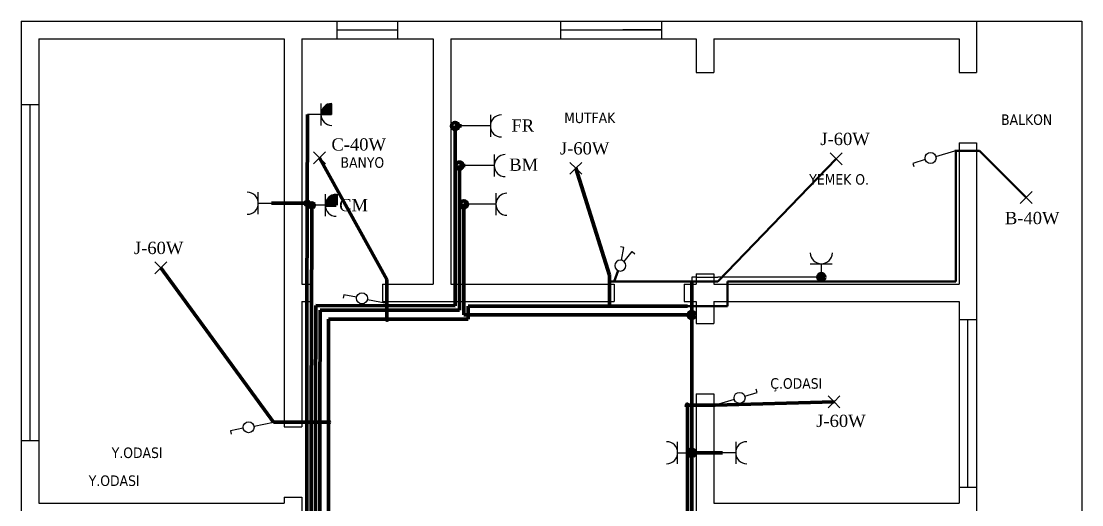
# Model space of a CAD drawing. Header units: millimetres. Extents: x 635 to 12891, y 1434 to 3689.
# Drawn here: x 6060 to 7270, y 2556 to 3108 of the extents above; entities that cross this region are included whole.
import ezdxf

# ---------------------------------------------------------------- set-up
doc = ezdxf.new("R2010")
doc.units = ezdxf.units.MM
doc.linetypes.add('ACAD_ISO12W100', pattern=[21, 12, -3, 0, -3, 0, -3])
doc.layers.add('AYD.LİNYESİ', color=1, linetype='Continuous', lineweight=50)
doc.layers.add('elk035', color=3, linetype='Continuous', lineweight=30)
for name, color, linetype in [('H', 3, 'Continuous'), ('priz', 4, 'Continuous'), ('S', 2, 'Continuous'), ('YAZI', 7, 'Continuous'), ('ışık', 1, 'Continuous')]:
    doc.layers.add(name, color=color, linetype=linetype)
doc.styles.add('ELK', font='tahoma.ttf')
doc.styles.add('MEKAN', font='times.ttf')

# ---------------------------------------------------------------- blocks, each defined once
blk = doc.blocks.new('NORA')
for p, q in [((0, 0.228), (-0.032, 0.228)), ((0, 0.105), (0, 0.228))]:
    blk.add_line(p, q)
blk.add_circle((0, 0.053), 0.0525)
blk = doc.blocks.new('A')
at = {"layer": 'S', "xscale": 100, "yscale": 100, "zscale": 100, "rotation": 180}
blk.add_blockref('NORA', (0, 0), dxfattribs=at)
blk = doc.blocks.new('K')
at = {"layer": 'S', "color": 2}
for p, q in [((-4.5, 22.2), (-7.6, 21.3)), ((-1.4, 10.3), (-4.5, 22.2)), ((1.4, 10.3), (4.5, 22.2)), ((4.5, 22.2), (7.6, 21.3))]:
    blk.add_line(p, q, dxfattribs=at)
blk.add_circle((0, 5.2), 5.25, dxfattribs=at)

msp = doc.modelspace()

# ---------------------------------------------------------------- hatches: boundary and pattern name
at = {"lineweight": 211}
h = msp.add_hatch(color=256, dxfattribs=at)
h.dxf.hatch_style = 1
h.paths.add_polyline_path([(6414.3, 3014.5, 0.414214), (6401.7, 3001.9), (6414.3, 3001.9)])
h = msp.add_hatch(color=256, dxfattribs=at)
h.dxf.hatch_style = 1
h.paths.add_polyline_path([(6414.3, 3014.5, 0.414214), (6401.7, 3001.9), (6414.3, 3001.9)])
h = msp.add_hatch(color=256, dxfattribs=at)
h.dxf.hatch_style = 1
h.paths.add_polyline_path([(6550.8, 2988.8, 0.414214), (6554.9, 2984.7), (6554.9, 2988.8), (6558.9, 2988.8, 1)])
h.paths.add_polyline_path([(6558.9, 2988.8), (6554.9, 2988.8), (6554.9, 2984.7, 0.414214)], flags=17)
h.paths.add_polyline_path([(6555.8, 2943.6, 0.414214), (6559.9, 2939.6), (6559.9, 2943.6), (6563.9, 2943.6, 1)])
h.paths.add_polyline_path([(6563.9, 2943.6), (6559.9, 2943.6), (6559.9, 2939.6, 0.414214)], flags=17)
h.paths.add_polyline_path([(6560.8, 2899.4, 0.414214), (6564.9, 2895.4), (6564.9, 2899.4), (6568.4, 2899.4), (6568.9, 2899.4, 1)])
h.paths.add_polyline_path([(6568.9, 2899.4), (6568.4, 2899.4), (6564.9, 2899.4), (6564.9, 2895.4, 0.414214)], flags=17)
h = msp.add_hatch(color=256, dxfattribs=at)
h.dxf.hatch_style = 1
h.paths.add_polyline_path([(6550.8, 2988.8, 0.414214), (6554.9, 2984.7), (6554.9, 2988.8), (6558.9, 2988.8, 1)])
h.paths.add_polyline_path([(6558.9, 2988.8), (6554.9, 2988.8), (6554.9, 2984.7, 0.414214)], flags=17)
h.paths.add_polyline_path([(6555.8, 2943.6, 0.414214), (6559.9, 2939.6), (6559.9, 2943.6), (6563.9, 2943.6, 1)])
h.paths.add_polyline_path([(6563.9, 2943.6), (6559.9, 2943.6), (6559.9, 2939.6, 0.414214)], flags=17)
h.paths.add_polyline_path([(6560.8, 2899.4, 0.414214), (6564.9, 2895.4), (6564.9, 2899.4), (6568.4, 2899.4), (6568.9, 2899.4, 1)])
h.paths.add_polyline_path([(6568.9, 2899.4), (6568.4, 2899.4), (6564.9, 2899.4), (6564.9, 2895.4, 0.414214)], flags=17)
h = msp.add_hatch(color=256, dxfattribs=at)
h.dxf.hatch_style = 1
h.paths.add_polyline_path([(6419.3, 2910.9, 0.414214), (6406.7, 2898.3), (6419.3, 2898.3)])
h = msp.add_hatch(color=256, dxfattribs=at)
h.dxf.hatch_style = 1
h.paths.add_polyline_path([(6419.3, 2910.9, 0.414214), (6406.7, 2898.3), (6419.3, 2898.3)])
h = msp.add_hatch(color=256, dxfattribs=at)
h.dxf.hatch_style = 1
h.paths.add_polyline_path([(6388.5, 2900.5, 0.413087), (6386.1, 2902.9), (6386.1, 2898, 0.415341)])
h.paths.add_polyline_path([(6386.1, 2902.9, 0.414214), (6383.6, 2900.5), (6386.1, 2900.5)])
h.paths.add_polyline_path([(6386.1, 2900.5), (6383.6, 2900.5, 0.414214), (6386.1, 2898)])
h = msp.add_hatch(color=256, dxfattribs=at)
h.dxf.hatch_style = 1
h.paths.add_polyline_path([(6388.5, 2900.5, 0.413087), (6386.1, 2902.9), (6386.1, 2898, 0.415341)])
h.paths.add_polyline_path([(6386.1, 2902.9, 0.414214), (6383.6, 2900.5), (6386.1, 2900.5)])
h.paths.add_polyline_path([(6386.1, 2900.5), (6383.6, 2900.5, 0.414214), (6386.1, 2898)])
h = msp.add_hatch(color=256, dxfattribs=at)
h.dxf.hatch_style = 1
h.paths.add_polyline_path([(6388.8, 2898.3, 0.414214), (6391.5, 2895.6), (6391.5, 2898.3), (6394.1, 2898.3, 1)])
h.paths.add_polyline_path([(6394.1, 2898.3), (6391.5, 2898.3), (6391.5, 2895.6, 0.414214)], flags=17)
h = msp.add_hatch(color=256, dxfattribs=at)
h.dxf.hatch_style = 1
h.paths.add_polyline_path([(6388.8, 2898.3, 0.414214), (6391.5, 2895.6), (6391.5, 2898.3), (6394.1, 2898.3, 1)])
h.paths.add_polyline_path([(6394.1, 2898.3), (6391.5, 2898.3), (6391.5, 2895.6, 0.414214)], flags=17)
h = msp.add_hatch(color=256, dxfattribs=at)
h.dxf.hatch_style = 1
h.paths.add_polyline_path([(6968.6, 2816.2, 0.414214), (6972.7, 2812.1), (6972.7, 2816.2), (6976.8, 2816.2, 1)])
h.paths.add_polyline_path([(6976.8, 2816.2), (6972.7, 2816.2), (6972.7, 2812.1, 0.414214)], flags=17)
h = msp.add_hatch(color=256, dxfattribs=at)
h.dxf.hatch_style = 1
h.paths.add_polyline_path([(6824.9, 2777, 0.393264), (6820.7, 2773.4), (6824.9, 2773.4)])
h.paths.add_polyline_path([(6824.9, 2773.4), (6820.7, 2773.4, 0.023705), (6820.7, 2773, 0.420892), (6824.9, 2768.9)])
h.paths.add_polyline_path([(6824.9, 2777), (6824.9, 2773.4), (6824.9, 2768.9, 0.407566), (6828.8, 2773, 0.407566)])
h = msp.add_hatch(color=256, dxfattribs=at)
h.dxf.hatch_style = 1
h.paths.add_polyline_path([(6475.8, 2768.3, 1), (6478.3, 2768.3, 1)])
h = msp.add_hatch(color=256, dxfattribs=at)
h.dxf.hatch_style = 1
h.paths.add_polyline_path([(6475.8, 2768.3, 1), (6478.3, 2768.3, 1)])
h = msp.add_hatch(color=256, dxfattribs=at)
h.dxf.hatch_style = 1
h.paths.add_polyline_path([(6818.6, 2670, 1), (6821.1, 2670, 1)])
h = msp.add_hatch(color=256, dxfattribs=at)
h.dxf.hatch_style = 1
h.paths.add_polyline_path([(6818.6, 2670, 1), (6821.1, 2670, 1)])
h = msp.add_hatch(color=256, dxfattribs=at)
h.dxf.hatch_style = 1
h.paths.add_polyline_path([(6410.6, 2651.9, 0.414214), (6409.4, 2650.7), (6410.6, 2650.7)])
h.paths.add_polyline_path([(6410.6, 2651.9), (6410.6, 2650.7), (6410.6, 2649.4, 0.414214), (6411.9, 2650.7, 0.414214)])
h.paths.add_polyline_path([(6410.6, 2650.7), (6409.4, 2650.7, 0.414214), (6410.6, 2649.4)])
h.paths.add_polyline_path([(6410.6, 2423.3), (6410.6, 2420.8, 0.414214), (6411.9, 2422.1, 0.414214)])
h.paths.add_polyline_path([(6410.6, 2423.3, 0.414214), (6409.4, 2422.1), (6410.6, 2422.1)])
h.paths.add_polyline_path([(6410.6, 2422.1), (6409.4, 2422.1, 0.414214), (6410.6, 2420.8)])
h = msp.add_hatch(color=256, dxfattribs=at)
h.dxf.hatch_style = 1
h.paths.add_polyline_path([(6410.6, 2651.9, 0.414214), (6409.4, 2650.7), (6410.6, 2650.7)])
h.paths.add_polyline_path([(6410.6, 2651.9), (6410.6, 2650.7), (6410.6, 2649.4, 0.414214), (6411.9, 2650.7, 0.414214)])
h.paths.add_polyline_path([(6410.6, 2650.7), (6409.4, 2650.7, 0.414214), (6410.6, 2649.4)])
h.paths.add_polyline_path([(6410.6, 2423.3), (6410.6, 2420.8, 0.414214), (6411.9, 2422.1, 0.414214)])
h.paths.add_polyline_path([(6410.6, 2423.3, 0.414214), (6409.4, 2422.1), (6410.6, 2422.1)])
h.paths.add_polyline_path([(6410.6, 2422.1), (6409.4, 2422.1, 0.414214), (6410.6, 2420.8)])
h = msp.add_hatch(color=256, dxfattribs=at)
h.dxf.hatch_style = 1
h.paths.add_polyline_path([(6824.9, 2619.9), (6824.9, 2615.8), (6828.9, 2615.8, 0.414214)])
h.paths.add_polyline_path([(6824.9, 2619.9, 0.413899), (6820.8, 2615.8), (6824.1, 2615.8), (6824.9, 2615.8)])
h.paths.add_polyline_path([(6828.9, 2615.8), (6824.9, 2615.8), (6824.1, 2615.8), (6820.8, 2615.8, 1.000536)])

# ---------------------------------------------------------------- linework, layer by layer
for p, q in [((6059.9, 3108.4), (6059.9, 1918.4)), ((6059.9, 3108.4), (7269.9, 3108.4)), ((6420, 3108.4), (6420, 3088.4)), ((6420, 3098.4), (6488.5, 3098.4)), ((6489.1, 3108.4), (6489.1, 3088.4)), ((6675.3, 3108.4), (6675.3, 3088.4)), ((6675.3, 3098.4), (6790.4, 3098.4)), ((6790.4, 3098.4), (6746.4, 3098.4)), ((6790.5, 3108.4), (6790.5, 3088.4)), ((7149.9, 3108.4), (7149.9, 3049.7)), ((7269.9, 3108.4), (7269.9, 1918.4)), ((6079.9, 3088.4), (6079.9, 2558.4)), ((6079.9, 3088.4), (6359.9, 3088.4)), ((6359.9, 3088.4), (6359.9, 2645.2)), ((6379.9, 3088.4), (6379.9, 2808.4)), ((6379.9, 3088.4), (6529.9, 3088.4)), ((6529.9, 3088.4), (6529.9, 2808.4)), ((6549.9, 3088.4), (6549.9, 2808.4)), ((6549.9, 3088.4), (6829.9, 3088.4)), ((6829.9, 3088.4), (6829.9, 3049.7)), ((6849.9, 3088.4), (6849.9, 3049.7)), ((6849.9, 3088.4), (7129.9, 3088.4)), ((7129.9, 3088.4), (7129.9, 3049.7)), ((6829.9, 3049.7), (6849.9, 3049.7)), ((7129.9, 3049.7), (7149.9, 3049.7)), ((6059.9, 3013.4), (6079.9, 3013.4)), ((6069.9, 2629.8), (6069.9, 3013.4)), ((7129.9, 2969.7), (7129.9, 2808.4)), ((7129.9, 2969.7), (7149.9, 2969.7)), ((7149.9, 2969.7), (7149.9, 2521.7)), ((6829.9, 2819.9), (6829.9, 2808.4)), ((6829.9, 2819.9), (6849.9, 2819.9)), ((6849.9, 2819.9), (6849.9, 2808.4)), ((6379.9, 2808.4), (6392, 2808.4)), ((6392, 2808.4), (6392, 2788.4)), ((6472, 2808.4), (6529.9, 2808.4)), ((6472, 2808.4), (6472, 2788.4)), ((6549.9, 2808.4), (6736.4, 2808.4)), ((6736.4, 2808.4), (6736.4, 2788.4)), ((6816.4, 2808.4), (6829.9, 2808.4)), ((6816.4, 2808.4), (6816.4, 2788.4)), ((6849.9, 2808.4), (7129.9, 2808.4)), ((6379.9, 2788.4), (6379.9, 2645.2)), ((6379.9, 2788.4), (6392, 2788.4)), ((6472, 2788.4), (6736.4, 2788.4)), ((6816.4, 2788.4), (6829.9, 2788.4)), ((6829.9, 2788.4), (6829.9, 2763.2)), ((6849.9, 2788.4), (6849.9, 2763.2)), ((6849.9, 2788.4), (7129.9, 2788.4)), ((7129.9, 2788.4), (7129.9, 2558.4)), ((6829.9, 2763.2), (6849.9, 2763.2)), ((7129.9, 2768), (7149.9, 2768)), ((7139.9, 2576.5), (7139.9, 2768)), ((6829.9, 2683.2), (6829.9, 2516.3)), ((6829.9, 2683.2), (6849.9, 2683.2)), ((6849.9, 2683.2), (6849.9, 2558.4)), ((6359.9, 2645.2), (6379.9, 2645.2)), ((6059.9, 2629.8), (6079.9, 2629.8)), ((6359.9, 2565.2), (6359.9, 2558.4)), ((6359.9, 2565.2), (6379.9, 2565.2)), ((6379.9, 2565.2), (6379.9, 2511.4)), ((7129.9, 2576.5), (7149.9, 2576.5)), ((6079.9, 2558.4), (6359.9, 2558.4)), ((6849.9, 2558.4), (7129.9, 2558.4))]:
    msp.add_line(p, q)
at = {"color": 4, "linetype": 'ACAD_ISO12W100'}
for p, q in [((6414.3, 3001.9), (6414.3, 3014.5)), ((6414.3, 3001.9), (6414.3, 3014.5)), ((6401.7, 3001.9), (6414.3, 3001.9)), ((6401.7, 3001.9), (6414.3, 3001.9))]:
    msp.add_line(p, q, dxfattribs=at)
at = {"color": 4, "lineweight": 211}
for p, q in [((6385.6, 2783.4), (6386.5, 3001.9)), ((6385.6, 2783.4), (6386.5, 3001.9)), ((6554.9, 2835.1), (6554.9, 2988.8)), ((6554.9, 2988.8), (6562.1, 2988.8)), ((6554.9, 2835.1), (6554.9, 2988.8)), ((6554.9, 2988.8), (6562.1, 2988.8)), ((6559.9, 2835.1), (6559.9, 2943.6)), ((6559.9, 2943.6), (6566.5, 2943.6)), ((6559.9, 2835.1), (6559.9, 2943.6)), ((6559.9, 2943.6), (6566.5, 2943.6)), ((6419.3, 2910.9), (6419.3, 2898.3)), ((6419.3, 2910.9), (6419.3, 2898.3)), ((6354.9, 2900.6), (6345.6, 2900.6)), ((6354.9, 2900.6), (6345.6, 2900.6)), ((6354.9, 2900.6), (6386.1, 2900.5)), ((6354.9, 2900.6), (6386.1, 2900.5)), ((6391.5, 2879.5), (6391.5, 2898.3)), ((6391.5, 2879.5), (6391.5, 2898.3)), ((6419.3, 2898.3), (6406.7, 2898.3)), ((6419.3, 2898.3), (6406.7, 2898.3)), ((6564.9, 2835.1), (6564.9, 2899.4)), ((6564.9, 2899.4), (6568.4, 2899.4)), ((6564.9, 2835.1), (6564.9, 2899.4)), ((6564.9, 2899.4), (6568.4, 2899.4)), ((6390.6, 2661), (6391.5, 2879.5)), ((6390.6, 2661), (6391.5, 2879.5)), ((6554.9, 2828.5), (6554.9, 2835.1)), ((6554.9, 2828.5), (6554.9, 2835.1)), ((6559.9, 2828.5), (6559.9, 2835.1)), ((6559.9, 2828.5), (6559.9, 2835.1)), ((6564.9, 2828.5), (6564.9, 2835.1)), ((6564.9, 2828.5), (6564.9, 2835.1)), ((6554.9, 2828.5), (6554.9, 2813.4)), ((6554.9, 2828.5), (6554.9, 2813.4)), ((6559.9, 2828.5), (6559.9, 2818.4)), ((6559.9, 2828.5), (6559.9, 2818.4)), ((6564.9, 2828.5), (6564.9, 2823.4)), ((6564.9, 2828.5), (6564.9, 2823.4)), ((6564.9, 2823.4), (6564.9, 2783.4)), ((6564.9, 2823.4), (6564.9, 2783.4)), ((6554.9, 2813.4), (6554.9, 2783.4)), ((6554.9, 2813.4), (6554.9, 2783.4)), ((6559.9, 2818.4), (6559.9, 2783.4)), ((6559.9, 2818.4), (6559.9, 2783.4)), ((6385.6, 2783.4), (6385.6, 2163.3)), ((6385.6, 2783.4), (6385.6, 2163.3)), ((6395.6, 2661), (6396.1, 2784)), ((6395.6, 2661), (6396.1, 2784)), ((6554.9, 2783.4), (6396.1, 2784)), ((6554.9, 2783.4), (6396.1, 2784)), ((6559.9, 2783.4), (6559.9, 2778.4)), ((6559.9, 2783.4), (6559.9, 2778.4)), ((6564.9, 2783.4), (6564.9, 2773.4)), ((6564.9, 2783.4), (6564.9, 2773.4)), ((6824.9, 2615.8), (6824.9, 2783.4)), ((6400.6, 2661), (6401.1, 2778.4)), ((6400.6, 2661), (6401.1, 2778.4)), ((6559.9, 2778.4), (6401.1, 2778.4)), ((6559.9, 2778.4), (6401.1, 2778.4)), ((6564.9, 2773.4), (6824.9, 2773.4)), ((6564.9, 2773.4), (6824.9, 2773.4)), ((6824.9, 2615.8), (6824.9, 2773.4)), ((6390.6, 2661), (6390.6, 2169.9)), ((6390.6, 2661), (6390.6, 2169.9)), ((6395.6, 2661), (6395.6, 2173.3)), ((6395.6, 2661), (6395.6, 2173.3)), ((6400.6, 2661), (6400.6, 2178.3)), ((6400.6, 2661), (6400.6, 2178.3)), ((6824.1, 2615.8), (6824.9, 2615.8)), ((6859.8, 2615.8), (6824.9, 2615.8)), ((6824.9, 2615.8), (6824.9, 2209.5)), ((6824.9, 2615.8), (6824.9, 2209.5))]:
    msp.add_line(p, q, dxfattribs=at)
at = {"color": 4}
for p, q in [((6579.9, 2988.8), (6562.1, 2988.8)), ((6579.9, 2988.8), (6562.1, 2988.8)), ((6584.2, 2943.6), (6566.5, 2943.6)), ((6584.2, 2943.6), (6566.5, 2943.6)), ((6586.2, 2899.4), (6568.4, 2899.4)), ((6586.2, 2899.4), (6568.4, 2899.4))]:
    msp.add_line(p, q, dxfattribs=at)
at = {"color": 1, "lineweight": 211}
for p, q in [((6477.1, 2813.4), (6400.2, 2952.3)), ((6477.1, 2813.4), (6400.2, 2952.3)), ((6692.5, 2940.5), (6731.2, 2818.4)), ((6347.7, 2650.7), (6219.3, 2826.8)), ((6347.7, 2650.7), (6219.3, 2826.8)), ((6477.1, 2786.5), (6477.1, 2813.4)), ((6477.1, 2786.5), (6477.1, 2813.4)), ((6731.2, 2783.3), (6731.2, 2818.4)), ((6731.2, 2783.3), (6731.2, 2818.4)), ((6477.1, 2786.5), (6477.1, 2768.4)), ((6477.1, 2786.5), (6477.1, 2768.4)), ((6569.9, 2778.4), (6569.9, 2783.3)), ((6569.9, 2783.3), (6731.2, 2783.3)), ((6569.9, 2783.3), (6731.2, 2783.3)), ((6731.2, 2783.3), (6819.3, 2783.3)), ((6819.3, 2783.3), (6819.9, 2783.3)), ((6569.9, 2778.4), (6569.9, 2768.4)), ((6569.9, 2778.4), (6569.9, 2768.4)), ((6410.6, 2763.9), (6410.6, 2768.4)), ((6410.6, 2768.4), (6569.5, 2768.4)), ((6410.6, 2768.4), (6569.5, 2768.4)), ((6410.6, 2661), (6410.6, 2763.9)), ((6410.6, 2661), (6410.6, 2763.9)), ((6569.9, 2768.4), (6569.5, 2768.4)), ((6569.9, 2768.4), (6569.5, 2768.4)), ((6819.9, 2615.8), (6819.9, 2670)), ((6819.9, 2670), (6851.7, 2670)), ((6819.9, 2615.8), (6819.9, 2670)), ((6819.9, 2670), (6851.7, 2670)), ((6987.2, 2673.9), (6851.7, 2670)), ((6987.2, 2673.9), (6851.7, 2670)), ((6347.7, 2650.7), (6410.6, 2650.7)), ((6347.7, 2650.7), (6410.6, 2650.7)), ((6410.6, 2661), (6410.6, 2188.3)), ((6410.6, 2661), (6410.6, 2188.3)), ((6819.9, 2615.8), (6819.9, 2209.5)), ((6819.9, 2615.8), (6819.9, 2209.5))]:
    msp.add_line(p, q, dxfattribs=at)
at = {"color": 4, "lineweight": 211}
for centre, radius in [((6554.9, 2988.8), 4.06), ((6554.9, 2988.8), 4.06), ((6559.9, 2943.6), 4.06), ((6559.9, 2943.6), 4.06), ((6386.1, 2900.5), 2.45), ((6386.1, 2900.5), 2.45), ((6391.5, 2898.3), 2.69), ((6391.5, 2898.3), 2.69), ((6564.9, 2899.4), 4.06), ((6564.9, 2899.4), 4.06), ((6972.7, 2816.2), 4.06), ((6824.8, 2773), 4.06), ((6824.9, 2615.8), 4.06)]:
    msp.add_circle(centre, radius, dxfattribs=at)
at = {"color": 1, "lineweight": 211}
for centre in [(6477.1, 2768.3), (6477.1, 2768.3), (6819.9, 2670), (6819.9, 2670), (6410.6, 2650.7)]:
    msp.add_circle(centre, 1.26, dxfattribs=at)
at = {"layer": 'AYD.LİNYESİ'}
for p, q in [((7153.1, 2960.6), (7125, 2960.6)), ((7126.1, 2811.2), (7126.1, 2960.6)), ((7206.5, 2907.1), (7153.1, 2960.6)), ((6854.5, 2811.2), (6989.6, 2951.2)), ((6736.4, 2811.2), (6741.1, 2823.7)), ((6731.2, 2811.3), (6736.4, 2811.2)), ((6736.4, 2811.2), (6854.5, 2811.2)), ((6865.8, 2783.3), (6865.8, 2811.2)), ((6865.8, 2811.2), (7126.1, 2811.2)), ((6819.6, 2783.3), (6865.8, 2783.3))]:
    msp.add_line(p, q, dxfattribs=at)
at = {"layer": 'elk035', "lineweight": 211}
msp.add_line((6731.9, 2783.3), (6820.1, 2783.3), dxfattribs=at)
at = {"layer": 'priz', "color": 4}
for p, q in [((6401.7, 3014.5), (6401.7, 2989.3)), ((6401.7, 3014.5), (6401.7, 2989.3)), ((6401.7, 3001.9), (6386.5, 3001.9)), ((6401.7, 3001.9), (6386.5, 3001.9)), ((6595.1, 3001.4), (6595.1, 2976.3)), ((6595.1, 3001.4), (6595.1, 2976.3)), ((6595.1, 2988.8), (6579.9, 2988.8)), ((6595.1, 2988.8), (6579.9, 2988.8)), ((6599.5, 2956.2), (6599.5, 2931.1)), ((6599.5, 2956.2), (6599.5, 2931.1)), ((6599.5, 2943.6), (6584.2, 2943.6)), ((6599.5, 2943.6), (6584.2, 2943.6)), ((6330.3, 2888), (6330.3, 2913.2)), ((6330.3, 2888), (6330.3, 2913.2)), ((6406.7, 2910.8), (6406.7, 2885.7)), ((6406.7, 2910.8), (6406.7, 2885.7)), ((6601.4, 2912), (6601.4, 2886.9)), ((6601.4, 2912), (6601.4, 2886.9)), ((6330.3, 2900.6), (6345.6, 2900.6)), ((6330.3, 2900.6), (6345.6, 2900.6)), ((6406.7, 2898.3), (6391.5, 2898.3)), ((6406.7, 2898.3), (6391.5, 2898.3)), ((6601.4, 2899.4), (6586.2, 2899.4)), ((6601.4, 2899.4), (6586.2, 2899.4)), ((6960.1, 2831.4), (6985.2, 2831.4)), ((6972.7, 2831.4), (6972.7, 2816.2)), ((6808.8, 2603.3), (6808.8, 2628.4)), ((6875, 2628.4), (6875, 2603.3)), ((6875, 2628.4), (6875, 2603.3)), ((6808.8, 2615.8), (6824.1, 2615.8)), ((6875, 2615.8), (6859.8, 2615.8))]:
    msp.add_line(p, q, dxfattribs=at)
at = {"layer": 'priz'}
for p, q in [((6829.9, 2816.2), (6824.9, 2816.2)), ((6824.9, 2816.2), (6824.9, 2811.2)), ((6829.9, 2816.2), (6854.5, 2816.2)), ((6972.7, 2816.2), (6854.5, 2816.2))]:
    msp.add_line(p, q, dxfattribs=at)
at = {"layer": 'priz', "color": 4, "lineweight": 211}
msp.add_line((6824.9, 2783.4), (6824.9, 2811.2), dxfattribs=at)
at = {"layer": 'priz', "color": 4}
for centre, start, end in [((6414.3, 3001.9), 90, 180), ((6414.3, 3001.9), 90, 180), ((6414.3, 3001.9), 180, 270), ((6414.3, 3001.9), 180, 270), ((6607.7, 2988.8), 90, 180), ((6607.7, 2988.8), 90, 180), ((6607.7, 2988.8), 180, 270), ((6607.7, 2988.8), 180, 270), ((6612.1, 2943.6), 90, 180), ((6612.1, 2943.6), 90, 180), ((6612.1, 2943.6), 180, 270), ((6612.1, 2943.6), 180, 270), ((6317.7, 2900.6), 0, 90), ((6317.7, 2900.6), 0, 90), ((6419.3, 2898.3), 90, 180), ((6419.3, 2898.3), 90, 180), ((6614, 2899.4), 90, 180), ((6614, 2899.4), 90, 180), ((6317.7, 2900.6), 270, 0), ((6317.7, 2900.6), 270, 0), ((6419.3, 2898.3), 180, 270), ((6419.3, 2898.3), 180, 270), ((6614, 2899.4), 180, 270), ((6614, 2899.4), 180, 270), ((6972.7, 2844), 180, 270), ((6972.7, 2844), 270, 0), ((6796.2, 2615.8), 0, 90), ((6887.6, 2615.8), 90, 180), ((6887.6, 2615.8), 90, 180), ((6796.2, 2615.8), 270, 0), ((6887.6, 2615.8), 180, 270)]:
    msp.add_arc(centre, 12.6, start, end, dxfattribs=at)
at = {"layer": 'S', "color": 1}
for p, q in [((6400.2, 2952.3), (6393.5, 2959.1)), ((6400.2, 2952.3), (6393.5, 2959.1)), ((6400.2, 2952.3), (6407, 2959.1)), ((6400.2, 2952.3), (6407, 2959.1)), ((6989.6, 2951.2), (6982.8, 2958)), ((6989.6, 2951.2), (6996.4, 2958)), ((6400.2, 2952.3), (6393.5, 2945.5)), ((6400.2, 2952.3), (6393.5, 2945.5)), ((6400.2, 2952.3), (6407, 2945.5)), ((6400.2, 2952.3), (6407, 2945.5)), ((6692.5, 2940.5), (6685.7, 2947.2)), ((6692.5, 2940.5), (6685.7, 2947.2)), ((6692.5, 2940.5), (6685.7, 2933.7)), ((6692.5, 2940.5), (6685.7, 2933.7)), ((6692.5, 2940.5), (6699.3, 2947.2)), ((6692.5, 2940.5), (6699.3, 2947.2)), ((6692.5, 2940.5), (6699.3, 2933.7)), ((6692.5, 2940.5), (6699.3, 2933.7)), ((6989.6, 2951.2), (6982.8, 2944.4)), ((6989.6, 2951.2), (6996.4, 2944.4)), ((7206.5, 2907.1), (7199.7, 2913.9)), ((7206.5, 2907.1), (7199.7, 2900.3)), ((7206.5, 2907.1), (7213.3, 2913.9)), ((7206.5, 2907.1), (7213.3, 2900.3)), ((6219.3, 2826.8), (6212.5, 2833.6)), ((6219.3, 2826.8), (6212.5, 2833.6)), ((6219.3, 2826.8), (6226.1, 2833.6)), ((6219.3, 2826.8), (6226.1, 2833.6)), ((6219.3, 2826.8), (6212.5, 2820)), ((6219.3, 2826.8), (6212.5, 2820)), ((6219.3, 2826.8), (6226.1, 2820)), ((6219.3, 2826.8), (6226.1, 2820)), ((6987.2, 2673.9), (6980.4, 2680.7)), ((6987.2, 2673.9), (6980.4, 2680.7)), ((6987.2, 2673.9), (6994, 2680.7)), ((6987.2, 2673.9), (6994, 2680.7)), ((6987.2, 2673.9), (6980.4, 2667.1)), ((6987.2, 2673.9), (6980.4, 2667.1)), ((6987.2, 2673.9), (6994, 2667.1)), ((6987.2, 2673.9), (6994, 2667.1))]:
    msp.add_line(p, q, dxfattribs=at)
at = {"layer": 'ışık'}
for p, q in [((7103.4, 2954), (7125, 2960.6)), ((6454.9, 2790.9), (6477.1, 2786.5)), ((6454.9, 2790.9), (6477.1, 2786.5)), ((6873.3, 2676.6), (6851.7, 2670)), ((6873.3, 2676.6), (6851.7, 2670)), ((6325.5, 2646.2), (6347.7, 2650.7)), ((6325.5, 2646.2), (6347.7, 2650.7))]:
    msp.add_line(p, q, dxfattribs=at)

# ---------------------------------------------------------------- block references
at = {"layer": 'H', "linetype": 'Continuous', "zscale": 1.2}
for name, p, xscale, yscale, rotation in [('A', (7103.4, 2954), 1.199999999997266, 1.200000000001167, 286.9234285359465), ('K', (6740.8, 2823.8), -1.199999999998131, 1.200000000000838, 334.748709305214), ('A', (6454.9, 2790.9), 1.199999999997266, 1.200000000001167, 258.8677321291715), ('A', (6454.9, 2790.9), 1.199999999997266, 1.200000000001167, 258.8677321291715), ('A', (6873.3, 2676.6), 1.199999999997266, 1.200000000001167, 106.9234285359465), ('A', (6873.3, 2676.6), 1.199999999997266, 1.200000000001167, 106.9234285359465), ('A', (6325.5, 2646.2), 1.199999999997266, 1.200000000001167, 281.5494816764318), ('A', (6325.5, 2646.2), 1.199999999997266, 1.200000000001167, 281.5494816764318)]:
    msp.add_blockref(name, p, dxfattribs=dict(at, xscale=xscale, yscale=yscale, rotation=rotation))

# ---------------------------------------------------------------- texts
at = {"style": 'MEKAN'}
for s, p in [('FR', (6619.2, 2982.3)), ('FR', (6619.2, 2982.3)), ('J-60W', (6971.6, 2967)), ('C-40W', (6413.8, 2960.7)), ('C-40W', (6413.8, 2960.7)), ('J-60W', (6674.5, 2956.3)), ('J-60W', (6674.5, 2956.3)), ('BM', (6616.7, 2937.6)), ('BM', (6616.7, 2937.6)), ('CM', (6422.6, 2891.4)), ('CM', (6422.6, 2891.4)), ('B-40W', (7182.2, 2876.7)), ('J-60W', (6188.5, 2842.6)), ('J-60W', (6188.5, 2842.6)), ('J-60W', (6966.9, 2645.2)), ('J-60W', (6966.9, 2645.2))]:
    msp.add_text(s, height=14, dxfattribs=at).set_placement(p)
at = {"layer": 'YAZI', "color": 2, "style": 'ELK'}
for s, p in [('MUTFAK', (6679.3, 2992.1)), ('MUTFAK', (6679.3, 2992.1)), ('MUTFAK', (6679.3, 2992.1)), ('BALKON', (7177.8, 2990)), ('BANYO', (6424.2, 2941.1)), ('BANYO', (6424.2, 2941.1)), ('BANYO', (6424.2, 2941.1)), ('YEMEK O.', (6958.9, 2921.8)), ('Ç.ODASI', (6914.5, 2688.9)), ('Ç.ODASI', (6914.5, 2688.9)), ('Ç.ODASI', (6914.5, 2688.9)), ('Y.ODASI', (6163.1, 2609.8)), ('Y.ODASI', (6136.9, 2577.9)), ('Y.ODASI', (6136.9, 2577.9))]:
    msp.add_text(s, height=12, dxfattribs=at).set_placement(p)

doc.saveas('drawing.dxf')
